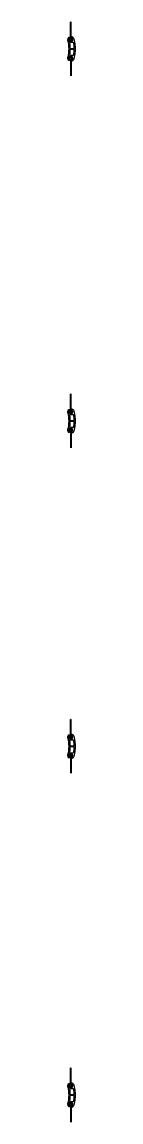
# Model space of a CAD drawing. Header units: millimetres. Extents: x 150937 to 394412, y 327166 to 584759.
# Drawn here: x 268614 to 268629, y 401278 to 403631 of the extents above; entities that cross this region are included whole.
import ezdxf

# ---------------------------------------------------------------- set-up
doc = ezdxf.new("R2010")
doc.units = ezdxf.units.MM

# ---------------------------------------------------------------- blocks, each defined once
blk = doc.blocks.new('windbar')
for p, q in [((-1, 42.3), (-1, 77.5)), ((1, 77.5), (-1, 77.5)), ((0, 42), (0, 77.5)), ((1, 42.3), (1, 77.5)), ((1, 42.3), (1, 77.5)), ((-1, -2.3), (-1, -37.5)), ((0, -2), (0, -37.5)), ((1, -2.3), (1, -37.5)), ((1, -2.3), (1, -37.5))]:
    blk.add_line(p, q)
for points in [[(1.5, 44.2, -0.317583), (0.8, 45.2, -0.525667), (2.1, 46.2, -0.26023), (6.5, 41.6, -0.042202), (8.9, 27), (8.4, 26.5), (9, 26, -0.016952), (9.2, 20, -0.016952), (9, 14), (8.4, 13.5), (8.9, 13, -0.042202), (6.5, -1.6, -0.260031), (2.1, -6.2, -0.506732), (0.8, -5.2, -0.334191), (1.5, -4.2, 3.653755), (-3, -3.4, -0.191193), (-2.7, -4, -0.633527), (-4.4, -4.6, -0.182471), (-6.3, -0.5), (-5.8, 0), (-6.3, 0.5, -0.043451), (-6.1, 1.6, 0.062062), (-3.8, 20, 0.062062), (-6.1, 38.4, -0.043451), (-6.3, 39.5), (-5.8, 40), (-6.3, 40.5, -0.182471), (-4.4, 44.6, -0.633527), (-2.7, 44, -0.191193), (-3, 43.4, 3.651156)], [(-0.8, 21), (6.2, 21, 0.421123), (7.2, 22, 0.031026), (6.2, 32.6, 0.371616), (5.3, 33.5), (-1.8, 33.5, 0.46218), (-2.8, 32.3, -0.03384), (-1.8, 22, 0.406722)], [(-1.8, 18, -0.03384), (-2.8, 7.7, 0.46218), (-1.8, 6.5), (5.3, 6.5, 0.371616), (6.2, 7.4, 0.031026), (7.2, 18, 0.421123), (6.2, 19), (-0.8, 19, 0.406722)]]:
    blk.add_lwpolyline(points, format="xyb", close=True)
for centre in [(0, 40), (0, 0)]:
    blk.add_circle(centre, 2)
for centre, start, end in [((0, 40), 113.5782, 66.4218), ((0, 40), 62.6129, 66.4218), ((0, 0), 293.5782, 246.4218)]:
    blk.add_arc(centre, 2.5, start, end)

msp = doc.modelspace()

# ---------------------------------------------------------------- block references
for p in [(268620.094, 403553.144), (268620.094, 402757.364), (268620.094, 402061.584), (268620.094, 401315.804)]:
    msp.add_blockref('windbar', p)

doc.saveas('drawing.dxf')
